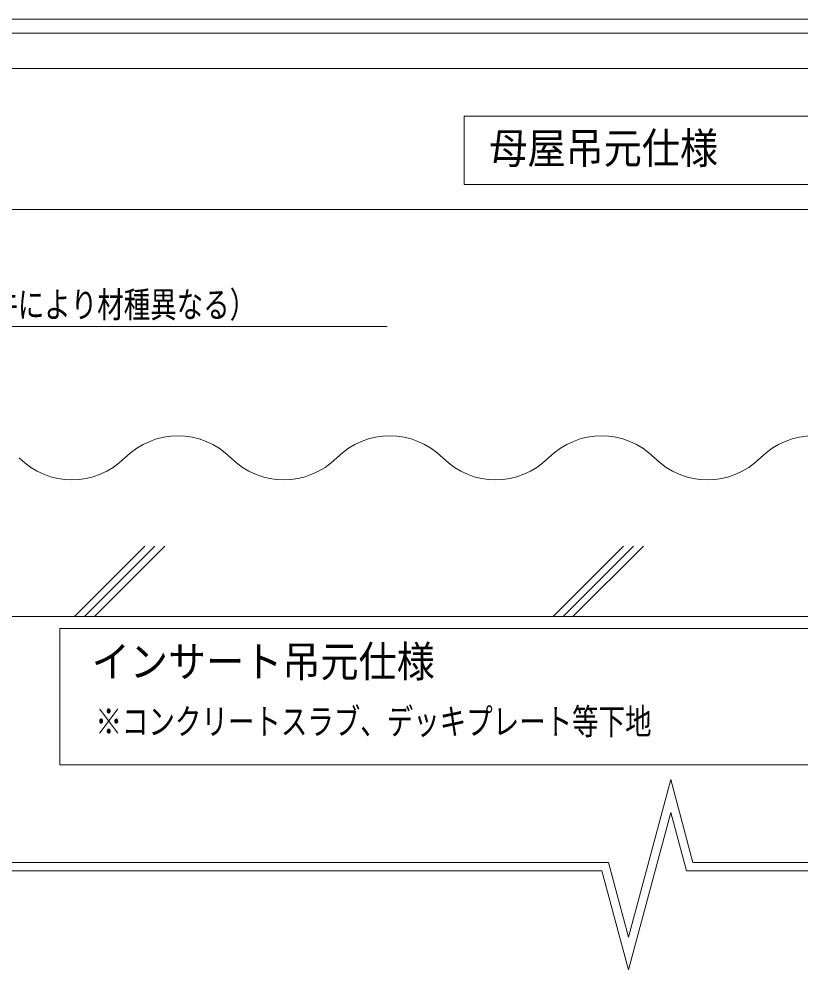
# Model space of a CAD drawing. Units: millimetres, scale not verified. Extents: x -205 to 205, y -142 to 143.
# Drawn here: x -16.5 to 38.9, y -79.1 to -11.8 of the extents above; entities that cross this region are included whole.
import ezdxf
from ezdxf.enums import TextEntityAlignment as Align

# ---------------------------------------------------------------- set-up
doc = ezdxf.new("R2010")
doc.units = ezdxf.units.MM
doc.header["$LTSCALE"] = 0.25
for name, color, linetype, lineweight in [('1-1_1-0 断面', 7, 'Continuous', 18), ('1-2_1-1 寸法', 7, 'Continuous', 18), ('1-3_1-2 文字', 7, 'Continuous', 18), ('F-2_F-1 レイアウト', 7, 'Continuous', 18)]:
    doc.layers.add(name, color=color, linetype=linetype, lineweight=lineweight)
doc.styles.add('ＭＳ ゴシック', font='')
doc.styles.get('ＭＳ ゴシック').set_extended_font_data('MS Gothic')

msp = doc.modelspace()

# ---------------------------------------------------------------- linework, layer by layer
at = {"layer": '1-1_1-0 断面'}
for p, q in [((-53.6225, -15.2901), (198.7027, -15.2901)), ((-53.6225, -25.2901), (198.7027, -25.2901)), ((-53.6225, -54.1084), (198.7027, -54.1084))]:
    msp.add_line(p, q, dxfattribs=at)
at = {"layer": '1-2_1-1 寸法'}
for p, q in [((-12.5873, -54.1084), (-7.5873, -49.1084)), ((-11.8802, -54.1084), (-6.8802, -49.1084)), ((-11.173, -54.1084), (-6.173, -49.1084)), ((21.3058, -54.1084), (26.3058, -49.1084)), ((22.0129, -54.1084), (27.0129, -49.1084)), ((22.72, -54.1084), (27.72, -49.1084)), ((29.6438, -65.6492), (26.6537, -76.8084)), ((31.2137, -71.5084), (29.6438, -65.6492)), ((29.6438, -67.9675), (26.6537, -79.1266)), ((30.7533, -72.1084), (29.6438, -67.9675)), ((-53.6225, -71.5084), (25.2336, -71.5084)), ((26.6537, -76.8084), (25.2336, -71.5084)), ((31.2137, -71.5084), (116.2336, -71.5084)), ((-53.6225, -72.1084), (24.7732, -72.1084)), ((24.7732, -72.1084), (26.6537, -79.1266)), ((30.7533, -72.1084), (115.7732, -72.1084))]:
    msp.add_line(p, q, dxfattribs=at)
for centre, start, end in [((-5.2566, -46.6144), 45, 135), ((9.7434, -46.6144), 45, 135), ((24.7434, -46.6144), 45, 135), ((39.7434, -46.6144), 45, 135), ((-12.7566, -39.1144), 225, 315), ((2.2434, -39.1144), 225, 315), ((17.2434, -39.1144), 225, 315), ((32.2434, -39.1144), 225, 315)]:
    msp.add_arc(centre, 5.3033, start, end, dxfattribs=at)
at = {"layer": '1-3_1-2 文字'}
for p, q in [((-31.5531, -33.5584), (9.5565, -33.5584)), ((-13.6147, -54.9575), (-13.6147, -64.595))]:
    msp.add_line(p, q, dxfattribs=at)
msp.add_lwpolyline([(15.0236, -18.6822), (53.3163, -18.6822), (53.3163, -23.5009), (15.0236, -23.5009)], close=True, dxfattribs=at)
msp.add_lwpolyline([(-13.6147, -54.9575), (43.0602, -54.9575), (43.0602, -64.595), (-13.6147, -64.595)], dxfattribs=at)
at = {"layer": 'F-2_F-1 レイアウト'}
for p, q in [((-65, -11.7956), (205, -11.7956)), ((-65, -12.7956), (205, -12.7956))]:
    msp.add_line(p, q, dxfattribs=at)

# ---------------------------------------------------------------- texts
at = {"layer": '1-3_1-2 文字', "style": 'ＭＳ ゴシック'}
for s, height, width, p in [('母屋吊元仕様', 2.199, 0.9, (16.7947, -22.7)), ('ブレース材（条件により材種異なる）', 1.833, 0.75, (-31.594, -33.481)), ('インサート吊元仕様', 2.199, 0.9, (-11.3585, -59.0475)), ('※コンクリートスラブ、デッキプレート等下地', 1.833, 0.75, (-11.0936, -63.0015))]:
    msp.add_text(s, height=height, dxfattribs=dict(at, width=width)).set_placement(p, align=Align.BOTTOM_LEFT)

doc.saveas('drawing.dxf')
